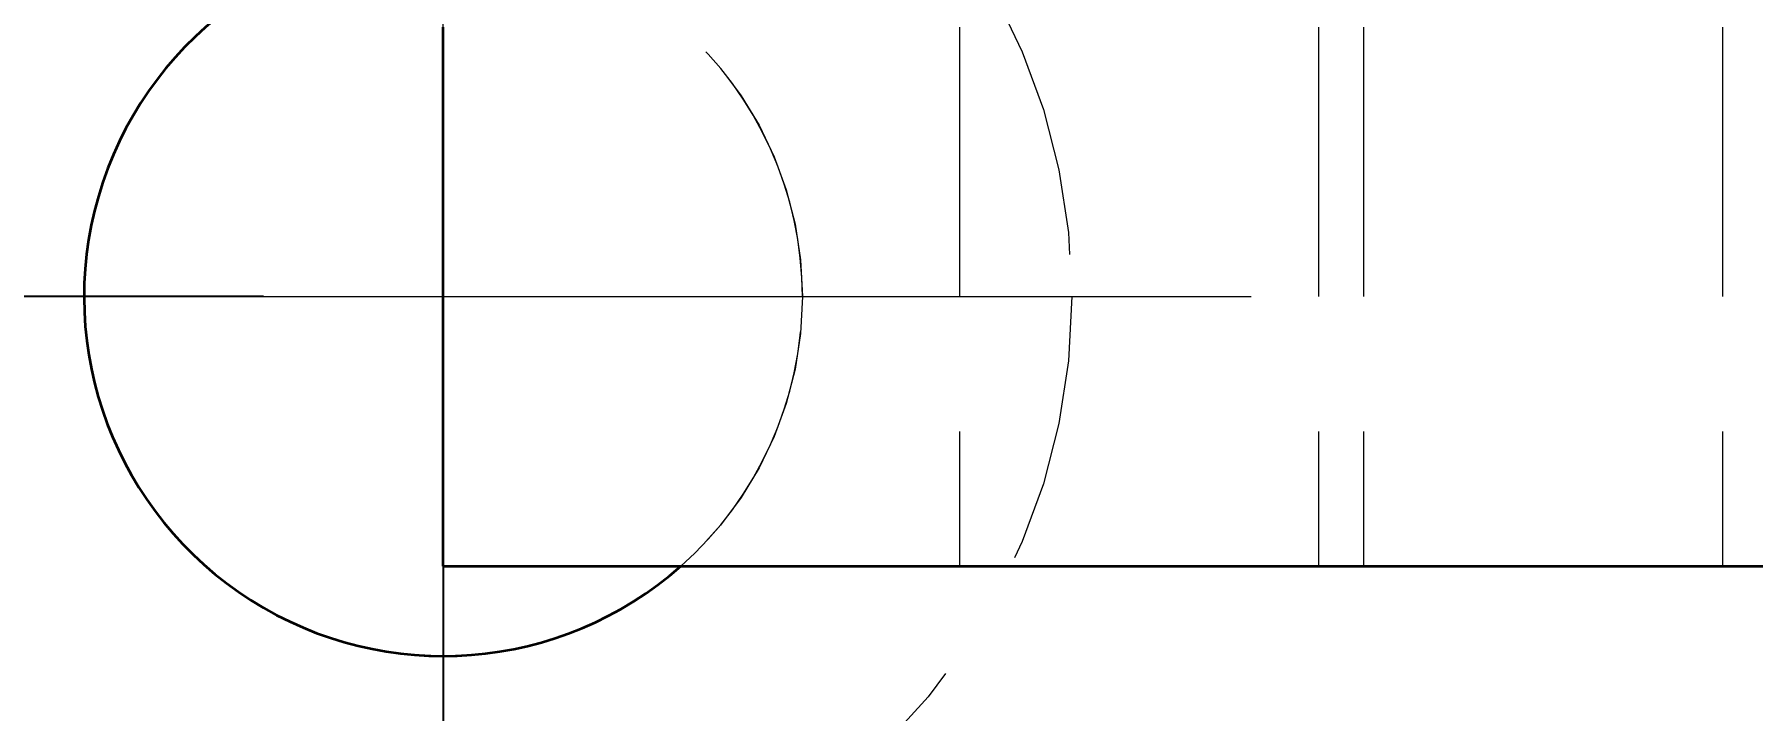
# Model space of a CAD drawing. Header units: millimetres. Extents: x 2054 to 12135, y -1469 to 564.
# Drawn here: x 9381.2 to 9400.33, y 168.54 to 176.07 of the extents above; entities that cross this region are included whole.
import ezdxf

# ---------------------------------------------------------------- set-up
doc = ezdxf.new("R2010")
doc.units = ezdxf.units.MM
doc.linetypes.add('CENTER_ISO', pattern=[26, 18, -3, 2, -3])
doc.linetypes.add('HIDDEN_ISO', pattern=[4.5, 3, -1.5])
for name, color, linetype, lineweight in [('2D-HIDDEN', 8, 'HIDDEN_ISO', 18), ('2D-VISIBLE', 7, 'Continuous', 35), ('CENTER', 1, 'CENTER_ISO', 18), ('DIMENSIONS', 4, 'Continuous', 18)]:
    doc.layers.add(name, color=color, linetype=linetype, lineweight=lineweight)
doc.styles.add('ISO', font='isocpeur.ttf')
doc.styles.add('OpenSansCondensed-Light', font='OpenSansCondensed-Light.ttf')
doc.dimstyles.new('EZDXF', dxfattribs={"dimtxt": 0.25, "dimasz": 0.175, "dimexe": 0.375, "dimexo": 0.125, "dimgap": 0.1, "dimtad": 1, "dimlfac": 100, "dimzin": 12, "dimdsep": 46, "dimtxsty": 'OpenSansCondensed-Light', "dimblk": 'ARCHTICK', "dimcen": 2.5, "dimazin": 3, "dimtfac": 0.5, "dimtmove": 2, "dimatfit": 3})

# ---------------------------------------------------------------- blocks, each defined once
blk = doc.blocks.new('_CLOSEDFILLED')
at = {"color": 0, "linetype": 'BYBLOCK'}
blk.add_solid([(-1, 0.1644), (0, 0), (-1, -0.1644)], dxfattribs=at)
blk = doc.blocks.new('*D19')
at = {"color": 4}
for p, q in [((9385.75, 171.15), (9385.75, 124.15)), ((9357.75, 149.15), (9357.75, 124.15)), ((9363.75, 127.15), (9379.75, 127.15))]:
    blk.add_line(p, q, dxfattribs=at)
at = {"layer": 'Defpoints'}
for p in [(9385.75, 173.15), (9357.75, 151.15), (9357.75, 127.15)]:
    blk.add_point(p, dxfattribs=at)
at = {"layer": 'DIMENSIONS', "color": 4, "xscale": 6, "yscale": 6, "rotation": 180}
blk.add_blockref('_CLOSEDFILLED', (9357.75, 127.15), dxfattribs=at)
at = {"layer": 'DIMENSIONS', "color": 4, "xscale": 6, "yscale": 6}
blk.add_blockref('_CLOSEDFILLED', (9385.75, 127.15), dxfattribs=at)
at = {"layer": 'DIMENSIONS', "color": 7, "insert": (9371.75, 132.65), "char_height": 7, "attachment_point": 5, "style": 'ISO'}
blk.add_mtext('28', dxfattribs=at)
blk = doc.blocks.new('*D20')
at = {"color": 4}
for p, q in [((9385.75, 171.15), (9385.75, 106.15)), ((9507.75, 171.15), (9507.75, 106.15)), ((9391.75, 109.15), (9501.75, 109.15))]:
    blk.add_line(p, q, dxfattribs=at)
at = {"layer": 'Defpoints'}
for p in [(9385.75, 173.15), (9507.75, 173.15), (9385.75, 109.15)]:
    blk.add_point(p, dxfattribs=at)
at = {"layer": 'DIMENSIONS', "color": 4, "xscale": 6, "yscale": 6, "rotation": 180}
blk.add_blockref('_CLOSEDFILLED', (9385.75, 109.15), dxfattribs=at)
at = {"layer": 'DIMENSIONS', "color": 4, "xscale": 6, "yscale": 6}
blk.add_blockref('_CLOSEDFILLED', (9507.75, 109.15), dxfattribs=at)
at = {"layer": 'DIMENSIONS', "color": 7, "insert": (9446.75, 114.65), "char_height": 7, "attachment_point": 5, "style": 'ISO'}
blk.add_mtext('122', dxfattribs=at)
blk = doc.blocks.new('*D21')
at = {"color": 4}
for p, q in [((9383.75, 173.15), (9338.75, 173.15)), ((9341.75, 157.15), (9341.75, 167.15)), ((9355.75, 151.15), (9338.75, 151.15))]:
    blk.add_line(p, q, dxfattribs=at)
at = {"layer": 'Defpoints'}
for p in [(9385.75, 173.15), (9341.75, 151.15), (9357.75, 151.15)]:
    blk.add_point(p, dxfattribs=at)
at = {"layer": 'DIMENSIONS', "color": 4, "xscale": 6, "yscale": 6}
for p, rotation in [((9341.75, 173.15), 90), ((9341.75, 151.15), 270)]:
    blk.add_blockref('_CLOSEDFILLED', p, dxfattribs=dict(at, rotation=rotation))
at = {"layer": 'DIMENSIONS', "color": 7, "insert": (9336.25, 162.15), "char_height": 7, "attachment_point": 5, "rotation": 90, "style": 'ISO'}
blk.add_mtext('22', dxfattribs=at)

msp = doc.modelspace()

# ---------------------------------------------------------------- linework, layer by layer
at = {"layer": '2D-HIDDEN'}
for p, q in [((9385.75, 170.15), (9385.75, 176.15)), ((9391.5, 176.15), (9391.5, 170.15)), ((9391.5, 176.15), (9391.5, 170.15)), ((9395.5, 176.15), (9395.5, 170.15)), ((9395.5, 176.15), (9395.5, 170.15)), ((9395.5, 176.15), (9395.5, 170.15)), ((9395.5, 176.15), (9395.5, 170.15)), ((9396, 176.15), (9396, 170.15)), ((9396, 176.15), (9396, 170.15)), ((9400, 176.15), (9400, 170.15)), ((9400, 176.15), (9400, 170.15)), ((9400, 176.15), (9400, 170.15)), ((9400, 176.15), (9400, 170.15)), ((9385.75, 170.15), (9632.75, 170.15))]:
    msp.add_line(p, q, dxfattribs=at)
for points in [[(9393.75, 170.15), (9393.68, 170.15), (9393.609, 170.15), (9393.539, 170.15), (9393.469, 170.15), (9393.398, 170.15), (9393.328, 170.15), (9393.258, 170.15), (9393.188, 170.15), (9393.117, 170.15), (9393.047, 170.15), (9392.977, 170.15), (9392.906, 170.15), (9392.836, 170.15), (9392.766, 170.15), (9392.695, 170.15), (9392.625, 170.15), (9392.555, 170.15), (9392.484, 170.15), (9392.414, 170.15), (9392.344, 170.15), (9392.273, 170.15), (9392.203, 170.15), (9392.133, 170.15), (9392.062, 170.15), (9391.992, 170.15), (9391.922, 170.15), (9391.852, 170.15), (9391.781, 170.15), (9391.711, 170.15), (9391.641, 170.15), (9391.57, 170.15), (9391.5, 170.15)], [(9391.5, 170.15), (9391.641, 170.15), (9391.781, 170.15), (9391.922, 170.15), (9392.062, 170.15), (9392.203, 170.15), (9392.344, 170.15), (9392.484, 170.15), (9392.625, 170.15), (9392.766, 170.15), (9392.906, 170.15), (9393.047, 170.15), (9393.188, 170.15), (9393.328, 170.15), (9393.469, 170.15), (9393.609, 170.15), (9393.75, 170.15), (9393.891, 170.15), (9394.031, 170.15), (9394.172, 170.15), (9394.312, 170.15), (9394.453, 170.15), (9394.594, 170.15), (9394.734, 170.15), (9394.875, 170.15), (9395.016, 170.15), (9395.156, 170.15), (9395.297, 170.15), (9395.438, 170.15), (9395.578, 170.15), (9395.719, 170.15), (9395.859, 170.15), (9396, 170.15)], [(9393.75, 170.15), (9393.68, 170.15), (9393.609, 170.15), (9393.539, 170.15), (9393.469, 170.15), (9393.398, 170.15), (9393.328, 170.15), (9393.258, 170.15), (9393.188, 170.15), (9393.117, 170.15), (9393.047, 170.15), (9392.977, 170.15), (9392.906, 170.15), (9392.836, 170.15), (9392.766, 170.15), (9392.695, 170.15), (9392.625, 170.15), (9392.555, 170.15), (9392.484, 170.15), (9392.414, 170.15), (9392.344, 170.15), (9392.273, 170.15), (9392.203, 170.15), (9392.133, 170.15), (9392.062, 170.15), (9391.992, 170.15), (9391.922, 170.15), (9391.852, 170.15), (9391.781, 170.15), (9391.711, 170.15), (9391.641, 170.15), (9391.57, 170.15), (9391.5, 170.15)], [(9391.5, 170.15), (9391.641, 170.15), (9391.781, 170.15), (9391.922, 170.15), (9392.062, 170.15), (9392.203, 170.15), (9392.344, 170.15), (9392.484, 170.15), (9392.625, 170.15), (9392.766, 170.15), (9392.906, 170.15), (9393.047, 170.15), (9393.188, 170.15), (9393.328, 170.15), (9393.469, 170.15), (9393.609, 170.15), (9393.75, 170.15), (9393.891, 170.15), (9394.031, 170.15), (9394.172, 170.15), (9394.312, 170.15), (9394.453, 170.15), (9394.594, 170.15), (9394.734, 170.15), (9394.875, 170.15), (9395.016, 170.15), (9395.156, 170.15), (9395.297, 170.15), (9395.438, 170.15), (9395.578, 170.15), (9395.719, 170.15), (9395.859, 170.15), (9396, 170.15)], [(9396, 170.15), (9395.93, 170.15), (9395.859, 170.15), (9395.789, 170.15), (9395.719, 170.15), (9395.648, 170.15), (9395.578, 170.15), (9395.508, 170.15), (9395.438, 170.15), (9395.367, 170.15), (9395.297, 170.15), (9395.227, 170.15), (9395.156, 170.15), (9395.086, 170.15), (9395.016, 170.15), (9394.945, 170.15), (9394.875, 170.15), (9394.805, 170.15), (9394.734, 170.15), (9394.664, 170.15), (9394.594, 170.15), (9394.523, 170.15), (9394.453, 170.15), (9394.383, 170.15), (9394.312, 170.15), (9394.242, 170.15), (9394.172, 170.15), (9394.102, 170.15), (9394.031, 170.15), (9393.961, 170.15), (9393.891, 170.15), (9393.82, 170.15), (9393.75, 170.15)], [(9396, 170.15), (9395.93, 170.15), (9395.859, 170.15), (9395.789, 170.15), (9395.719, 170.15), (9395.648, 170.15), (9395.578, 170.15), (9395.508, 170.15), (9395.438, 170.15), (9395.367, 170.15), (9395.297, 170.15), (9395.227, 170.15), (9395.156, 170.15), (9395.086, 170.15), (9395.016, 170.15), (9394.945, 170.15), (9394.875, 170.15), (9394.805, 170.15), (9394.734, 170.15), (9394.664, 170.15), (9394.594, 170.15), (9394.523, 170.15), (9394.453, 170.15), (9394.383, 170.15), (9394.312, 170.15), (9394.242, 170.15), (9394.172, 170.15), (9394.102, 170.15), (9394.031, 170.15), (9393.961, 170.15), (9393.891, 170.15), (9393.82, 170.15), (9393.75, 170.15)], [(9397.75, 170.15), (9397.68, 170.15), (9397.609, 170.15), (9397.539, 170.15), (9397.469, 170.15), (9397.398, 170.15), (9397.328, 170.15), (9397.258, 170.15), (9397.188, 170.15), (9397.117, 170.15), (9397.047, 170.15), (9396.977, 170.15), (9396.906, 170.15), (9396.836, 170.15), (9396.766, 170.15), (9396.695, 170.15), (9396.625, 170.15), (9396.555, 170.15), (9396.484, 170.15), (9396.414, 170.15), (9396.344, 170.15), (9396.273, 170.15), (9396.203, 170.15), (9396.133, 170.15), (9396.062, 170.15), (9395.992, 170.15), (9395.922, 170.15), (9395.852, 170.15), (9395.781, 170.15), (9395.711, 170.15), (9395.641, 170.15), (9395.57, 170.15), (9395.5, 170.15)], [(9395.5, 170.15), (9395.641, 170.15), (9395.781, 170.15), (9395.922, 170.15), (9396.062, 170.15), (9396.203, 170.15), (9396.344, 170.15), (9396.484, 170.15), (9396.625, 170.15), (9396.766, 170.15), (9396.906, 170.15), (9397.047, 170.15), (9397.188, 170.15), (9397.328, 170.15), (9397.469, 170.15), (9397.609, 170.15), (9397.75, 170.15), (9397.891, 170.15), (9398.031, 170.15), (9398.172, 170.15), (9398.312, 170.15), (9398.453, 170.15), (9398.594, 170.15), (9398.734, 170.15), (9398.875, 170.15), (9399.016, 170.15), (9399.156, 170.15), (9399.297, 170.15), (9399.438, 170.15), (9399.578, 170.15), (9399.719, 170.15), (9399.859, 170.15), (9400, 170.15)], [(9397.75, 170.15), (9397.68, 170.15), (9397.609, 170.15), (9397.539, 170.15), (9397.469, 170.15), (9397.398, 170.15), (9397.328, 170.15), (9397.258, 170.15), (9397.188, 170.15), (9397.117, 170.15), (9397.047, 170.15), (9396.977, 170.15), (9396.906, 170.15), (9396.836, 170.15), (9396.766, 170.15), (9396.695, 170.15), (9396.625, 170.15), (9396.555, 170.15), (9396.484, 170.15), (9396.414, 170.15), (9396.344, 170.15), (9396.273, 170.15), (9396.203, 170.15), (9396.133, 170.15), (9396.062, 170.15), (9395.992, 170.15), (9395.922, 170.15), (9395.852, 170.15), (9395.781, 170.15), (9395.711, 170.15), (9395.641, 170.15), (9395.57, 170.15), (9395.5, 170.15)], [(9395.5, 170.15), (9395.641, 170.15), (9395.781, 170.15), (9395.922, 170.15), (9396.062, 170.15), (9396.203, 170.15), (9396.344, 170.15), (9396.484, 170.15), (9396.625, 170.15), (9396.766, 170.15), (9396.906, 170.15), (9397.047, 170.15), (9397.188, 170.15), (9397.328, 170.15), (9397.469, 170.15), (9397.609, 170.15), (9397.75, 170.15), (9397.891, 170.15), (9398.031, 170.15), (9398.172, 170.15), (9398.312, 170.15), (9398.453, 170.15), (9398.594, 170.15), (9398.734, 170.15), (9398.875, 170.15), (9399.016, 170.15), (9399.156, 170.15), (9399.297, 170.15), (9399.438, 170.15), (9399.578, 170.15), (9399.719, 170.15), (9399.859, 170.15), (9400, 170.15)], [(9397.75, 170.15), (9397.68, 170.15), (9397.609, 170.15), (9397.539, 170.15), (9397.469, 170.15), (9397.398, 170.15), (9397.328, 170.15), (9397.258, 170.15), (9397.188, 170.15), (9397.117, 170.15), (9397.047, 170.15), (9396.977, 170.15), (9396.906, 170.15), (9396.836, 170.15), (9396.766, 170.15), (9396.695, 170.15), (9396.625, 170.15), (9396.555, 170.15), (9396.484, 170.15), (9396.414, 170.15), (9396.344, 170.15), (9396.273, 170.15), (9396.203, 170.15), (9396.133, 170.15), (9396.062, 170.15), (9395.992, 170.15), (9395.922, 170.15), (9395.852, 170.15), (9395.781, 170.15), (9395.711, 170.15), (9395.641, 170.15), (9395.57, 170.15), (9395.5, 170.15)], [(9395.5, 170.15), (9395.641, 170.15), (9395.781, 170.15), (9395.922, 170.15), (9396.062, 170.15), (9396.203, 170.15), (9396.344, 170.15), (9396.484, 170.15), (9396.625, 170.15), (9396.766, 170.15), (9396.906, 170.15), (9397.047, 170.15), (9397.188, 170.15), (9397.328, 170.15), (9397.469, 170.15), (9397.609, 170.15), (9397.75, 170.15), (9397.891, 170.15), (9398.031, 170.15), (9398.172, 170.15), (9398.312, 170.15), (9398.453, 170.15), (9398.594, 170.15), (9398.734, 170.15), (9398.875, 170.15), (9399.016, 170.15), (9399.156, 170.15), (9399.297, 170.15), (9399.438, 170.15), (9399.578, 170.15), (9399.719, 170.15), (9399.859, 170.15), (9400, 170.15)], [(9397.75, 170.15), (9397.68, 170.15), (9397.609, 170.15), (9397.539, 170.15), (9397.469, 170.15), (9397.398, 170.15), (9397.328, 170.15), (9397.258, 170.15), (9397.188, 170.15), (9397.117, 170.15), (9397.047, 170.15), (9396.977, 170.15), (9396.906, 170.15), (9396.836, 170.15), (9396.766, 170.15), (9396.695, 170.15), (9396.625, 170.15), (9396.555, 170.15), (9396.484, 170.15), (9396.414, 170.15), (9396.344, 170.15), (9396.273, 170.15), (9396.203, 170.15), (9396.133, 170.15), (9396.062, 170.15), (9395.992, 170.15), (9395.922, 170.15), (9395.852, 170.15), (9395.781, 170.15), (9395.711, 170.15), (9395.641, 170.15), (9395.57, 170.15), (9395.5, 170.15)], [(9395.5, 170.15), (9395.641, 170.15), (9395.781, 170.15), (9395.922, 170.15), (9396.062, 170.15), (9396.203, 170.15), (9396.344, 170.15), (9396.484, 170.15), (9396.625, 170.15), (9396.766, 170.15), (9396.906, 170.15), (9397.047, 170.15), (9397.188, 170.15), (9397.328, 170.15), (9397.469, 170.15), (9397.609, 170.15), (9397.75, 170.15), (9397.891, 170.15), (9398.031, 170.15), (9398.172, 170.15), (9398.312, 170.15), (9398.453, 170.15), (9398.594, 170.15), (9398.734, 170.15), (9398.875, 170.15), (9399.016, 170.15), (9399.156, 170.15), (9399.297, 170.15), (9399.438, 170.15), (9399.578, 170.15), (9399.719, 170.15), (9399.859, 170.15), (9400, 170.15)], [(9400, 170.15), (9399.93, 170.15), (9399.859, 170.15), (9399.789, 170.15), (9399.719, 170.15), (9399.648, 170.15), (9399.578, 170.15), (9399.508, 170.15), (9399.438, 170.15), (9399.367, 170.15), (9399.297, 170.15), (9399.227, 170.15), (9399.156, 170.15), (9399.086, 170.15), (9399.016, 170.15), (9398.945, 170.15), (9398.875, 170.15), (9398.805, 170.15), (9398.734, 170.15), (9398.664, 170.15), (9398.594, 170.15), (9398.523, 170.15), (9398.453, 170.15), (9398.383, 170.15), (9398.312, 170.15), (9398.242, 170.15), (9398.172, 170.15), (9398.102, 170.15), (9398.031, 170.15), (9397.961, 170.15), (9397.891, 170.15), (9397.82, 170.15), (9397.75, 170.15)], [(9400, 170.15), (9399.93, 170.15), (9399.859, 170.15), (9399.789, 170.15), (9399.719, 170.15), (9399.648, 170.15), (9399.578, 170.15), (9399.508, 170.15), (9399.438, 170.15), (9399.367, 170.15), (9399.297, 170.15), (9399.227, 170.15), (9399.156, 170.15), (9399.086, 170.15), (9399.016, 170.15), (9398.945, 170.15), (9398.875, 170.15), (9398.805, 170.15), (9398.734, 170.15), (9398.664, 170.15), (9398.594, 170.15), (9398.523, 170.15), (9398.453, 170.15), (9398.383, 170.15), (9398.312, 170.15), (9398.242, 170.15), (9398.172, 170.15), (9398.102, 170.15), (9398.031, 170.15), (9397.961, 170.15), (9397.891, 170.15), (9397.82, 170.15), (9397.75, 170.15)], [(9400, 170.15), (9399.93, 170.15), (9399.859, 170.15), (9399.789, 170.15), (9399.719, 170.15), (9399.648, 170.15), (9399.578, 170.15), (9399.508, 170.15), (9399.438, 170.15), (9399.367, 170.15), (9399.297, 170.15), (9399.227, 170.15), (9399.156, 170.15), (9399.086, 170.15), (9399.016, 170.15), (9398.945, 170.15), (9398.875, 170.15), (9398.805, 170.15), (9398.734, 170.15), (9398.664, 170.15), (9398.594, 170.15), (9398.523, 170.15), (9398.453, 170.15), (9398.383, 170.15), (9398.312, 170.15), (9398.242, 170.15), (9398.172, 170.15), (9398.102, 170.15), (9398.031, 170.15), (9397.961, 170.15), (9397.891, 170.15), (9397.82, 170.15), (9397.75, 170.15)], [(9400, 170.15), (9399.93, 170.15), (9399.859, 170.15), (9399.789, 170.15), (9399.719, 170.15), (9399.648, 170.15), (9399.578, 170.15), (9399.508, 170.15), (9399.438, 170.15), (9399.367, 170.15), (9399.297, 170.15), (9399.227, 170.15), (9399.156, 170.15), (9399.086, 170.15), (9399.016, 170.15), (9398.945, 170.15), (9398.875, 170.15), (9398.805, 170.15), (9398.734, 170.15), (9398.664, 170.15), (9398.594, 170.15), (9398.523, 170.15), (9398.453, 170.15), (9398.383, 170.15), (9398.312, 170.15), (9398.242, 170.15), (9398.172, 170.15), (9398.102, 170.15), (9398.031, 170.15), (9397.961, 170.15), (9397.891, 170.15), (9397.82, 170.15), (9397.75, 170.15)]]:
    msp.add_lwpolyline(points, dxfattribs=at)
for radius in [19, 18, 7, 7, 7, 7, 4]:
    msp.add_circle((9385.75, 173.15), radius, dxfattribs=at)
for radius, start, end in [(19, 0, 77.8468), (4, 0, 48.5904), (4, 311.4096, 0)]:
    msp.add_arc((9385.75, 173.15), radius, start, end, dxfattribs=at)
at = {"layer": '2D-VISIBLE'}
for q in [(9385.75, 176.15), (9632.75, 170.15)]:
    msp.add_line((9385.75, 170.15), q, dxfattribs=at)
for radius, start, end in [(19, 77.8468, 350.9153), (18, 77.1604, 350.4059), (4, 90, 311.4096)]:
    msp.add_arc((9385.75, 173.15), radius, start, end, dxfattribs=at)
at = {"layer": 'CENTER'}
for p, q in [((9385.75, 164.15), (9385.75, 182.15)), ((9376.75, 173.15), (9394.75, 173.15))]:
    msp.add_line(p, q, dxfattribs=at)

# ---------------------------------------------------------------- dimensions: what is measured, and where the dimension line sits
at = {"layer": 'DIMENSIONS'}
dim = msp.add_linear_dim(base=(9341.75, 151.15), p1=(9357.75, 151.15), p2=(9385.75, 173.15), angle=90, dimstyle='EZDXF', override={"dimscale": 2, "dimtxt": 3.5, "dimasz": 3, "dimexe": 1.5, "dimexo": 1, "dimgap": 1, "dimtad": 1, "dimtih": 0, "dimtoh": 0, "dimdec": 0, "dimlfac": 1, "dimzin": 8, "dimdsep": 46, "dimpost": '', "dimtxsty": 'ISO', "dimtsz": 0, "dimdle": 0, "dimclrd": 4, "dimclre": 4, "dimclrt": 7}, dxfattribs=at)
dim.commit()
dim.dimension.update_dxf_attribs({"geometry": '*D21', "text_midpoint": (9336.25, 162.15)})
for base, p1, p2, picture, middle in [((9357.75, 127.15), (9357.75, 151.15), (9385.75, 173.15), '*D19', (9371.75, 132.65)), ((9385.75, 109.15), (9385.75, 173.15), (9507.75, 173.15), '*D20', (9446.75, 114.65))]:
    dim = msp.add_linear_dim(base=base, p1=p1, p2=p2, dimstyle='EZDXF', override={"dimscale": 2, "dimtxt": 3.5, "dimasz": 3, "dimexe": 1.5, "dimexo": 1, "dimgap": 1, "dimtad": 1, "dimtih": 0, "dimtoh": 0, "dimdec": 0, "dimlfac": 1, "dimzin": 8, "dimdsep": 46, "dimpost": '', "dimtxsty": 'ISO', "dimtsz": 0, "dimdle": 0, "dimclrd": 4, "dimclre": 4, "dimclrt": 7}, dxfattribs=at)
    dim.commit()
    dim.dimension.update_dxf_attribs({"geometry": picture, "text_midpoint": middle})

doc.saveas('drawing.dxf')
